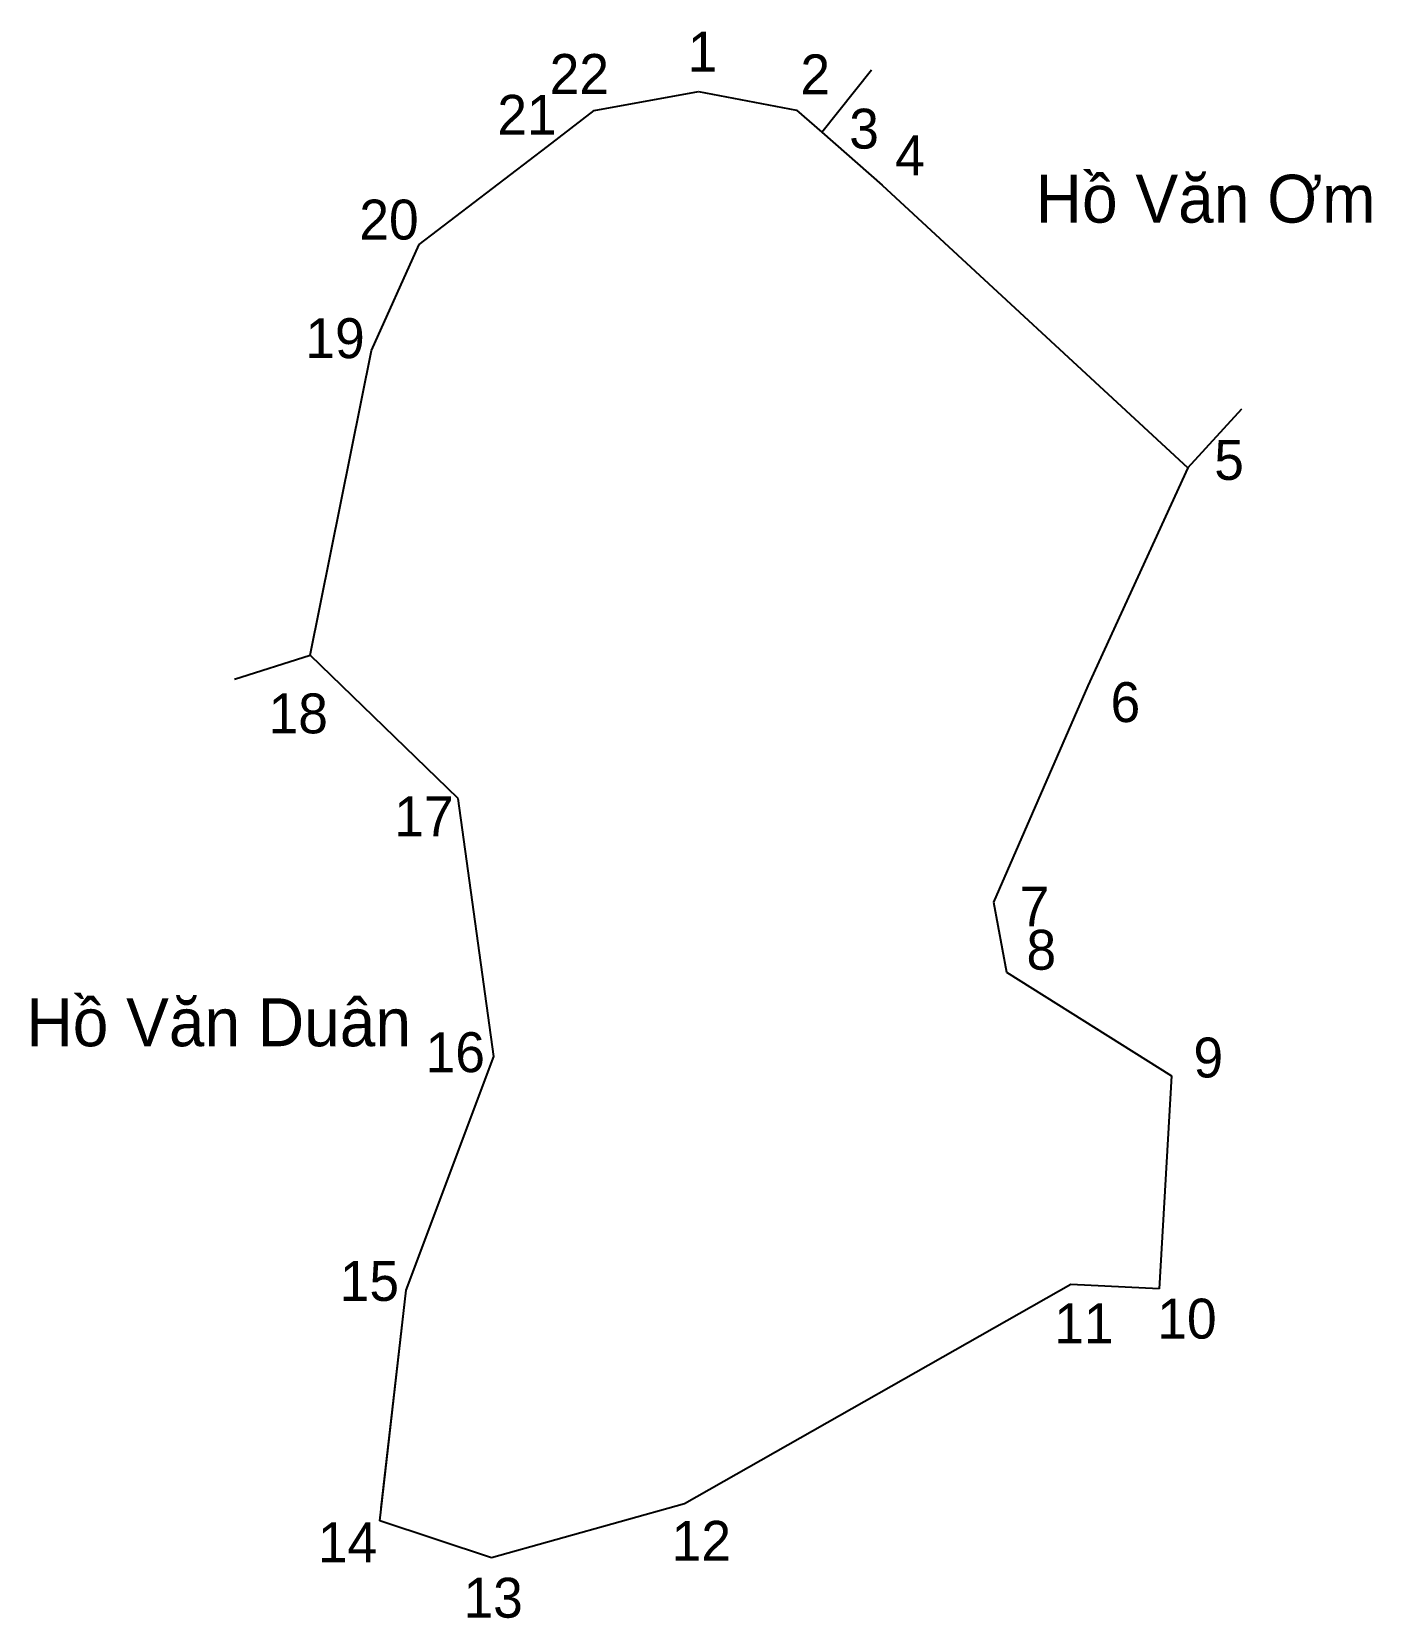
# Model space of a CAD drawing. Extents: x 549900 to 550065, y 1825877 to 1826073.
import ezdxf

# ---------------------------------------------------------------- set-up
doc = ezdxf.new("R2010")
doc.units = 0
for name, color, linetype in [('CanhThua', 7, 'Continuous'), ('RauThua', 7, 'Continuous'), ('SoHieuDinhThua', 7, 'Continuous'), ('TenChuLanCan', 7, 'Continuous')]:
    doc.layers.add(name, color=color, linetype=linetype)

msp = doc.modelspace()

# ---------------------------------------------------------------- linework, layer by layer
at = {"layer": 'CanhThua'}
for p, q in [((549969.73, 1826062.94), (549982.59, 1826065.26)), ((549982.59, 1826065.26), (549994.64, 1826062.96)), ((549963.98, 1826058.5), (549969.73, 1826062.94)), ((549994.64, 1826062.96), (549997.75, 1826060.25)), ((549997.75, 1826060.25), (550005.19, 1826053.76)), ((549948.18, 1826046.45), (549963.98, 1826058.5)), ((550005.19, 1826053.76), (550042.82, 1826018.97)), ((549942.34, 1826033.4), (549948.18, 1826046.45)), ((549934.76, 1825995.91), (549942.34, 1826033.4)), ((550042.82, 1826018.97), (550030.49, 1825992.12)), ((549952.97, 1825978.27), (549934.76, 1825995.91)), ((550030.49, 1825992.12), (550018.88, 1825965.51)), ((549957.36, 1825946.49), (549952.97, 1825978.27)), ((550018.88, 1825965.51), (550020.49, 1825956.87)), ((550020.49, 1825956.87), (550040.79, 1825944.13)), ((549946.58, 1825917.73), (549957.36, 1825946.49)), ((550040.79, 1825944.13), (550039.27, 1825917.9)), ((549943.35, 1825889.35), (549946.58, 1825917.73)), ((550028.41, 1825918.43), (549980.86, 1825891.43)), ((550039.27, 1825917.9), (550028.41, 1825918.43)), ((549980.86, 1825891.43), (549957.09, 1825884.8)), ((549957.09, 1825884.8), (549943.35, 1825889.35))]:
    msp.add_line(p, q, dxfattribs=at)
at = {"layer": 'RauThua'}
for p, q in [((549997.75, 1826060.25), (550003.87, 1826067.95)), ((550042.82, 1826018.97), (550049.45, 1826026.21)), ((549925.44, 1825992.93), (549934.76, 1825995.91)), ((549943.53, 1825890.96), (549946.58, 1825917.73))]:
    msp.add_line(p, q, dxfattribs=at)

# ---------------------------------------------------------------- texts
at = {"layer": 'SoHieuDinhThua'}
for s, height, p in [('1', 4.91, (549981.25, 1826067.71)), ('22', 4.913, (549964.25, 1826064.97)), ('2', 4.91, (549995.12, 1826064.92)), ('21', 4.913, (549957.81, 1826059.94)), ('3', 4.91, (550001.13, 1826058.24)), ('4', 4.91, (550006.78, 1826054.96)), ('20', 4.913, (549940.82, 1826047.05)), ('19', 4.913, (549934.18, 1826032.45)), ('5', 4.91, (550046.06, 1826017.47)), ('6', 4.91, (550033.3, 1825987.66)), ('18', 4.913, (549929.65, 1825986.27)), ('17', 4.913, (549945.12, 1825973.59)), ('7', 4.91, (550022.11, 1825962.5)), ('8', 4.91, (550022.95, 1825957.18)), ('16', 4.913, (549948.98, 1825944.57)), ('9', 4.91, (550043.5, 1825943.92)), ('15', 4.913, (549938.41, 1825916.42)), ('11', 4.913, (550026.36, 1825911.19)), ('10', 4.913, (550039.05, 1825911.78)), ('14', 4.913, (549935.71, 1825884.25)), ('12', 4.913, (549979.27, 1825884.43)), ('13', 4.913, (549953.64, 1825877.43))]:
    msp.add_text(s, height=height, dxfattribs=at).set_placement(p)
at = {"layer": 'TenChuLanCan'}
for s, p in [('Hồ Văn Ơm', (550024.09, 1826049.13)), ('Hồ Văn Duân', (549899.85, 1825947.76))]:
    msp.add_text(s, height=5.896, dxfattribs=at).set_placement(p)

doc.saveas('drawing.dxf')
